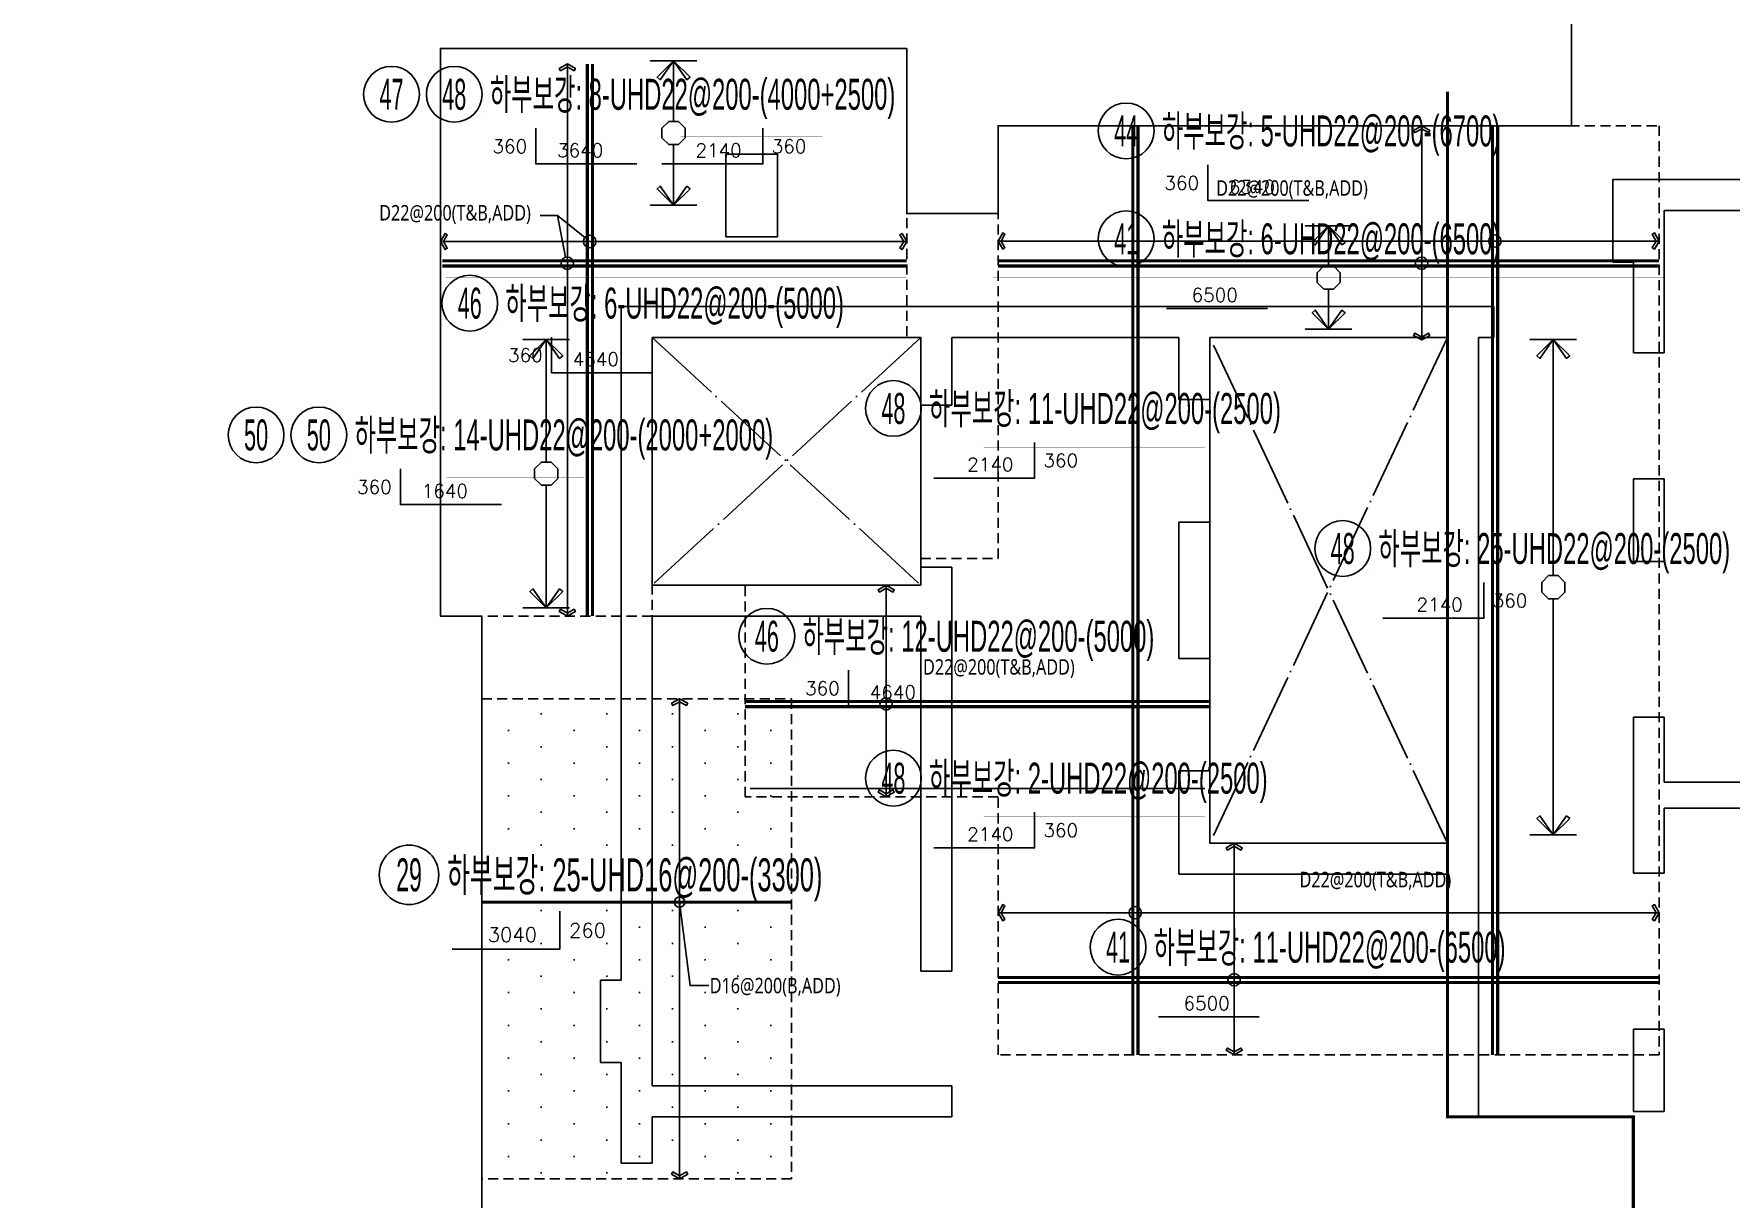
# Model space of a CAD drawing. Header units: millimetres. Extents: x 262481 to 2519995, y -394348 to 364571.
# Drawn here: x 532028 to 548451, y -125194 to -113917 of the extents above; entities that cross this region are included whole.
import ezdxf
from ezdxf.enums import TextEntityAlignment as Align
from ezdxf.xclip import XClip

# ---------------------------------------------------------------- set-up
doc = ezdxf.new("R2010")
doc.units = ezdxf.units.MM
doc.header["$LTSCALE"] = 65
doc.header["$XCLIPFRAME"] = 0
for name, pattern in [('HID', [2.5, 2, -0.5]), ('HID2', [7.5, 6, -1.5]), ('XS-기초$0$DDOT', [14, 12, -1, 0, -1]), ('XS-기초$0$HID', [2.3, 1.5, -0.8])]:
    doc.linetypes.add(name, pattern=pattern)
for name, color, linetype in [('BAR-B', 2, 'HID2'), ('DIM', 7, 'Continuous'), ('DOT', 3, 'Continuous'), ('LEADER', 7, 'Continuous'), ('RP_TAG', 7, 'Continuous'), ('T', 1, 'Continuous'), ('XDIM', 7, 'Continuous'), ('XREBAR', 1, 'Continuous'), ('XS-기초$0$252', 252, 'Continuous'), ('XS-기초$0$OPEN', 9, 'XS-기초$0$DDOT'), ('XS-기초$0$보강구간', 6, 'XS-기초$0$HID'), ('버림', 8, 'Continuous'), ('철근변경선', 1, 'HID')]:
    doc.layers.add(name, color=color, linetype=linetype)
doc.layers.add('XS-기초$0$0106', color=30, linetype='XS-기초$0$HID', plot=False)
doc.styles.add('RPWK1', font='arial.ttf', dxfattribs={"bigfont": 'whgtxt.shx'})
doc.styles.add('RPWK2', font='romans.shx', dxfattribs={"bigfont": 'whgtxt.shx'})
doc.styles.add('맑은고딕', font='malgun.ttf')

# ---------------------------------------------------------------- blocks, each defined once
blk = doc.blocks.new('xdfndgns')
at = {"color": 3, "linetype": 'ByBlock'}
blk.add_lwpolyline([(27385, 26780), (27385, 21075), (21835, 21075), (21835, 20225), (20950, 20225), (20950, 21825), (16435, 21825), (16435, 16325), (16835, 16325), (16835, 10500), (9200, 10500)], dxfattribs=at)
at = {"layer": 'DIM', "color": 5}
for p, q in [((19700, 20800), (19200, 20800)), ((19200, 20800), (19200, 20000)), ((19700, 20000), (19700, 20800)), ((27985, 20555), (27785, 20555)), ((27785, 20555), (27785, 19755)), ((27985, 20555), (29145, 20555)), ((28285, 18875), (28285, 20255)), ((28285, 20255), (29445, 20255)), ((19200, 20000), (19700, 20000)), ((27785, 19755), (27985, 19755)), ((27985, 18875), (27985, 19755)), ((18185, 19325), (26635, 19325)), ((18185, 12800), (18185, 19325)), ((26635, 19025), (26635, 19325)), ((18485, 16625), (18485, 19025)), ((18485, 19025), (21085, 19025)), ((21085, 18370), (21085, 19025)), ((21385, 19025), (23585, 19025)), ((21385, 18370), (21385, 19025)), ((23585, 18425), (23585, 19025)), ((23885, 19025), (26185, 19025)), ((23885, 18425), (23885, 19025)), ((26185, 14125), (26185, 19025)), ((26485, 11475), (26485, 19025)), ((26485, 19025), (26635, 19025)), ((27985, 18875), (28285, 18875)), ((23585, 18425), (23885, 18425)), ((21085, 18370), (21385, 18370)), ((27985, 17655), (28285, 17655)), ((27985, 16855), (27985, 17655)), ((28285, 16855), (28285, 17655)), ((23585, 15915), (23585, 17235)), ((23585, 17235), (23885, 17235)), ((23885, 15915), (23885, 17235)), ((21085, 16625), (21085, 16800)), ((21385, 16800), (21085, 16800)), ((21385, 16800), (21385, 12885)), ((21385, 16325), (21385, 16800)), ((28285, 16855), (27985, 16855)), ((18485, 16625), (21085, 16625)), ((18485, 11775), (18485, 16325)), ((18485, 16325), (21085, 16325)), ((21085, 12885), (21085, 16325)), ((23585, 15915), (23885, 15915)), ((28285, 15345), (27985, 15345)), ((27985, 14590), (27985, 15345)), ((28285, 14715), (28285, 15345)), ((23585, 13825), (23585, 14825)), ((23585, 14825), (23885, 14825)), ((23885, 14125), (23885, 14825)), ((32480, 14715), (28285, 14715)), ((27985, 14590), (27985, 13835)), ((32480, 14465), (28285, 14465)), ((28285, 14465), (28285, 13835)), ((23885, 14125), (26185, 14125)), ((23585, 13825), (26185, 13825)), ((26185, 11475), (26185, 13825)), ((28285, 13835), (27985, 13835)), ((21085, 12885), (21385, 12885)), ((18185, 12800), (17985, 12800)), ((17985, 12800), (17985, 12000)), ((28285, 12325), (27985, 12325)), ((27985, 12325), (27985, 11525)), ((28285, 12325), (28285, 11525)), ((17985, 12000), (18185, 12000)), ((18185, 11025), (18185, 12000)), ((18485, 11775), (21385, 11775)), ((21385, 11775), (21385, 11475)), ((27985, 11525), (28285, 11525)), ((18485, 11025), (18485, 11475)), ((18485, 11475), (21385, 11475)), ((26185, 11475), (26485, 11475)), ((18185, 11025), (18485, 11025))]:
    blk.add_line(p, q, dxfattribs=at)
at = {"layer": 'XS-기초$0$OPEN', "color": 1}
for p, q in [((21085, 19025), (18485, 16625)), ((18485, 19025), (21085, 16625)), ((26185, 19025), (23885, 14125)), ((26185, 14125), (23885, 19025))]:
    blk.add_line(p, q, dxfattribs=at)
at = {"layer": 'XS-기초$0$OPEN', "color": 1, "linetype": 'ByBlock'}
for points in [[(18485, 19025), (21085, 19025), (21085, 16625), (18485, 16625)], [(23885, 19025), (26185, 19025), (26185, 14125), (23885, 14125)]]:
    blk.add_lwpolyline(points, close=True, dxfattribs=at)
at = {"layer": '철근변경선', "linetype": 'ByBlock', "ltscale": 2, "const_width": 30}
blk.add_lwpolyline([(27985, -1437), (27985, 11475), (26185, 11475), (26185, 21404)], dxfattribs=at)
blk = doc.blocks.new('XS-기초$0$A$C762E058C')
at = {"layer": 'XS-기초$0$252'}
h = blk.add_hatch(color=256, dxfattribs=at)
h.dxf.hatch_style = 1
h.paths.add_polyline_path([(93400, -71500), (92600, -71500), (92600, -72000), (93400, -72000)])
h.paths.add_polyline_path([(85300, -71500), (84500, -71500), (84500, -72000), (85300, -72000)])
h.paths.add_polyline_path([(93400, -63400), (92600, -63400), (92600, -63900), (93400, -63900)])
h.paths.add_polyline_path([(85300, -63400), (84500, -63400), (84500, -63900), (85300, -63900)])
h.paths.add_polyline_path([(93400, -55300), (92600, -55300), (92600, -55800), (93400, -55800)])
h.paths.add_polyline_path([(85300, -55300), (84500, -55300), (84500, -55800), (85300, -55800)])
h.paths.add_polyline_path([(93400, -47200), (92600, -47200), (92600, -47700), (93400, -47700)])
h.paths.add_polyline_path([(85300, -47200), (84500, -47200), (84500, -47700), (85300, -47700)])
h.paths.add_polyline_path([(93400, -39100), (92600, -39100), (92600, -39600), (93400, -39600)])
h.paths.add_polyline_path([(85300, -39100), (84500, -39100), (84500, -39600), (85300, -39600)])
h.paths.add_polyline_path([(73650, -71500), (72850, -71500), (72850, -72000), (73650, -72000)])
h.paths.add_polyline_path([(77850, -71500), (77050, -71500), (77050, -72000), (77850, -72000)])
h.paths.add_polyline_path([(68450, -71500), (67650, -71500), (67650, -72000), (68450, -72000)])
h.paths.add_polyline_path([(73650, -63400), (72850, -63400), (72850, -63900), (73650, -63900)])
h.paths.add_polyline_path([(77850, -63400), (77050, -63400), (77050, -63900), (77850, -63900)])
h.paths.add_polyline_path([(68450, -63400), (67650, -63400), (67650, -63900), (68450, -63900)])
h.paths.add_polyline_path([(73650, -55300), (72850, -55300), (72850, -55800), (73650, -55800)])
h.paths.add_polyline_path([(77850, -55300), (77050, -55300), (77050, -55800), (77850, -55800)])
h.paths.add_polyline_path([(68450, -55300), (67650, -55300), (67650, -55800), (68450, -55800)])
h.paths.add_polyline_path([(73650, -47200), (72850, -47200), (72850, -47700), (73650, -47700)])
h.paths.add_polyline_path([(77850, -47200), (77050, -47200), (77050, -47700), (77850, -47700)])
h.paths.add_polyline_path([(68450, -47200), (67650, -47200), (67650, -47700), (68450, -47700)])
h.paths.add_polyline_path([(73650, -39100), (72850, -39100), (72850, -39600), (73650, -39600)])
h.paths.add_polyline_path([(77850, -39100), (77050, -39100), (77050, -39600), (77850, -39600)])
h.paths.add_polyline_path([(68450, -39100), (67650, -39100), (67650, -39600), (68450, -39600)])
h.paths.add_polyline_path([(73650, -22900), (72850, -22900), (72850, -23400), (73650, -23400)])
h.paths.add_polyline_path([(73650, -31000), (72850, -31000), (72850, -31500), (73650, -31500)])
h.paths.add_polyline_path([(101500, -63400), (100700, -63400), (100700, -63900), (101500, -63900)])
h.paths.add_polyline_path([(101500, -41540), (100700, -41540), (100700, -42040), (101500, -42040)])
h.paths.add_polyline_path([(101500, -35500), (100700, -35500), (100700, -36000), (101500, -36000)])
h.paths.add_polyline_path([(101500, -29350), (100700, -29350), (100700, -29850), (101500, -29850)])
h.paths.add_polyline_path([(101500, -22900), (100700, -22900), (100700, -23400), (101500, -23400)])
h.paths.add_polyline_path([(68450, -22900), (67650, -22900), (67650, -23400), (68450, -23400)])
h.paths.add_polyline_path([(77850, -22900), (77050, -22900), (77050, -23400), (77850, -23400)])
h.paths.add_polyline_path([(85300, -22900), (84500, -22900), (84500, -23400), (85300, -23400)])
h.paths.add_polyline_path([(93400, -31000), (92600, -31000), (92600, -31500), (93400, -31500)])
h.paths.add_polyline_path([(77850, -31000), (77050, -31000), (77050, -31500), (77850, -31500)])
h.paths.add_polyline_path([(85300, -31000), (84500, -31000), (84500, -31500), (85300, -31500)])
h.paths.add_polyline_path([(93400, -22900), (92600, -22900), (92600, -23400), (93400, -23400)])
h.paths.add_polyline_path([(68450, -31000), (67650, -31000), (67650, -31500), (68450, -31500)])
h.paths.add_polyline_path([(101500, -47580), (100700, -47580), (100700, -48080), (101500, -48080)])
h.paths.add_polyline_path([(101500, -55300), (100700, -55300), (100700, -55800), (101500, -55800)])
h.paths.add_polyline_path([(101700, -72000), (101700, -71200), (101200, -71200), (101200, -72000)])
h.paths.add_polyline_path([(125700, -72000), (125700, -71200), (125200, -71200), (125200, -72000)])
h.paths.add_polyline_path([(117700, -72000), (117700, -71200), (117200, -71200), (117200, -72000)])
h.paths.add_polyline_path([(109700, -72000), (109700, -71200), (109200, -71200), (109200, -72000)])
h.paths.add_polyline_path([(136755, -71500), (135955, -71500), (135955, -72000), (136755, -72000)])
h.paths.add_polyline_path([(144555, -71500), (143755, -71500), (143755, -72000), (144555, -72000)])
h.paths.add_polyline_path([(133700, -72000), (133700, -71200), (133200, -71200), (133200, -72000)])
blk = doc.blocks.new('XS-기초')
at = {"layer": 'XS-기초$0$0106'}
blk.add_line((131850, 105954), (463099, 280125), dxfattribs=at)
at = {"layer": 'XS-기초$0$252'}
blk.add_blockref('XS-기초$0$A$C762E058C', (118310, 198300), dxfattribs=at)
blk = doc.blocks.new('*U2591', base_point=(535948.3548, -122063.0943))
at = {"layer": 'RP_TAG', "color": 0, "linetype": 'Continuous', "ltscale": 100}
blk.add_circle((535660.3548, -122063.0943), 288, dxfattribs=at)
at = {"layer": 'RP_TAG', "color": 0, "linetype": 'Continuous', "ltscale": 100, "style": 'RPWK1', "width": 0.5}
blk.add_text('29', height=320, dxfattribs=at).set_placement((535660.3548, -122063.0943), align=Align.MIDDLE_CENTER)
at = {"layer": 'RP_TAG', "color": 0, "linetype": 'Continuous', "ltscale": 100, "style": 'RPWK1', "width": 0.55}
blk.add_text('하부보강: 25-UHD16@200-(3300)', height=320, dxfattribs=at).set_placement((536028.3548, -122063.0943), align=Align.MIDDLE_LEFT)
blk = doc.blocks.new('*U2634', base_point=(536518.0036, -116524.8766))
at = {"layer": 'RP_TAG', "color": 0, "linetype": 'Continuous', "ltscale": 100}
blk.add_circle((536248.0036, -116524.8766), 270, dxfattribs=at)
at = {"layer": 'RP_TAG', "color": 0, "linetype": 'Continuous', "ltscale": 100, "style": 'RPWK1', "width": 0.5}
blk.add_text('46', height=300, dxfattribs=at).set_placement((536248.0036, -116524.8766), align=Align.MIDDLE_CENTER)
at = {"layer": 'RP_TAG', "color": 0, "linetype": 'Continuous', "ltscale": 100, "style": 'RPWK1', "width": 0.55}
blk.add_text('하부보강: 6-UHD22@200-(5000)', height=300, dxfattribs=at).set_placement((536593.0036, -116524.8766), align=Align.MIDDLE_LEFT)
blk = doc.blocks.new('*U2635', base_point=(539394.8235, -119751.8327))
at = {"layer": 'RP_TAG', "color": 0, "linetype": 'Continuous', "ltscale": 100}
blk.add_circle((539124.8235, -119751.8327), 270, dxfattribs=at)
at = {"layer": 'RP_TAG', "color": 0, "linetype": 'Continuous', "ltscale": 100, "style": 'RPWK1', "width": 0.5}
blk.add_text('46', height=300, dxfattribs=at).set_placement((539124.8235, -119751.8327), align=Align.MIDDLE_CENTER)
at = {"layer": 'RP_TAG', "color": 0, "linetype": 'Continuous', "ltscale": 100, "style": 'RPWK1', "width": 0.55}
blk.add_text('하부보강: 12-UHD22@200-(5000)', height=300, dxfattribs=at).set_placement((539469.8235, -119751.8327), align=Align.MIDDLE_LEFT)
blk = doc.blocks.new('*U2637', base_point=(536367.8218, -114501.8327))
at = {"layer": 'RP_TAG', "color": 0, "linetype": 'Continuous', "ltscale": 100}
for centre in [(535490.3218, -114501.8327), (536097.8218, -114501.8327)]:
    blk.add_circle(centre, 270, dxfattribs=at)
at = {"layer": 'RP_TAG', "color": 0, "linetype": 'Continuous', "ltscale": 100, "style": 'RPWK1', "width": 0.5}
for s, p in [('47', (535490.3218, -114501.8327)), ('48', (536097.8218, -114501.8327))]:
    blk.add_text(s, height=300, dxfattribs=at).set_placement(p, align=Align.MIDDLE_CENTER)
at = {"layer": 'RP_TAG', "color": 0, "linetype": 'Continuous', "ltscale": 100, "style": 'RPWK1', "width": 0.55}
blk.add_text('하부보강: 8-UHD22@200-(4000+2500)', height=300, dxfattribs=at).set_placement((536442.8218, -114501.8327), align=Align.MIDDLE_LEFT)
blk = doc.blocks.new('*U2638', base_point=(540620.0539, -121126.5042))
at = {"layer": 'RP_TAG', "color": 0, "linetype": 'Continuous', "ltscale": 100}
blk.add_circle((540350.0539, -121126.5042), 270, dxfattribs=at)
at = {"layer": 'RP_TAG', "color": 0, "linetype": 'Continuous', "ltscale": 100, "style": 'RPWK1', "width": 0.5}
blk.add_text('48', height=300, dxfattribs=at).set_placement((540350.0539, -121126.5042), align=Align.MIDDLE_CENTER)
at = {"layer": 'RP_TAG', "color": 0, "linetype": 'Continuous', "ltscale": 100, "style": 'RPWK1', "width": 0.55}
blk.add_text('하부보강: 2-UHD22@200-(2500)', height=300, dxfattribs=at).set_placement((540695.0539, -121126.5042), align=Align.MIDDLE_LEFT)
blk = doc.blocks.new('*U2639', base_point=(540620.0539, -117544.8677))
at = {"layer": 'RP_TAG', "color": 0, "linetype": 'Continuous', "ltscale": 100}
blk.add_circle((540350.0539, -117544.8677), 270, dxfattribs=at)
at = {"layer": 'RP_TAG', "color": 0, "linetype": 'Continuous', "ltscale": 100, "style": 'RPWK1', "width": 0.5}
blk.add_text('48', height=300, dxfattribs=at).set_placement((540350.0539, -117544.8677), align=Align.MIDDLE_CENTER)
at = {"layer": 'RP_TAG', "color": 0, "linetype": 'Continuous', "ltscale": 100, "style": 'RPWK1', "width": 0.55}
blk.add_text('하부보강: 11-UHD22@200-(2500)', height=300, dxfattribs=at).set_placement((540695.0539, -117544.8677), align=Align.MIDDLE_LEFT)
blk = doc.blocks.new('*U2640', base_point=(544970.0539, -118901.8327))
at = {"layer": 'RP_TAG', "color": 0, "linetype": 'Continuous', "ltscale": 100}
blk.add_circle((544700.0539, -118901.8327), 270, dxfattribs=at)
at = {"layer": 'RP_TAG', "color": 0, "linetype": 'Continuous', "ltscale": 100, "style": 'RPWK1', "width": 0.55}
blk.add_text('하부보강: 25-UHD22@200-(2500)', height=300, dxfattribs=at).set_placement((545045.0539, -118901.8327), align=Align.MIDDLE_LEFT)
at = {"layer": 'RP_TAG', "color": 0, "linetype": 'Continuous', "ltscale": 100, "style": 'RPWK1', "width": 0.5}
blk.add_text('48', height=300, dxfattribs=at).set_placement((544700.0539, -118901.8327), align=Align.MIDDLE_CENTER)
blk = doc.blocks.new('*U2644', base_point=(535056.7503, -117801.8327))
at = {"layer": 'RP_TAG', "color": 0, "linetype": 'Continuous', "ltscale": 100}
for centre in [(534179.2503, -117801.8327), (534786.7503, -117801.8327)]:
    blk.add_circle(centre, 270, dxfattribs=at)
at = {"layer": 'RP_TAG', "color": 0, "linetype": 'Continuous', "ltscale": 100, "style": 'RPWK1', "width": 0.5}
for p in [(534179.2503, -117801.8327), (534786.7503, -117801.8327)]:
    blk.add_text('50', height=300, dxfattribs=at).set_placement(p, align=Align.MIDDLE_CENTER)
at = {"layer": 'RP_TAG', "color": 0, "linetype": 'Continuous', "ltscale": 100, "style": 'RPWK1', "width": 0.55}
blk.add_text('하부보강: 14-UHD22@200-(2000+2000)', height=300, dxfattribs=at).set_placement((535131.7503, -117801.8327), align=Align.MIDDLE_LEFT)
blk = doc.blocks.new('*U2646', base_point=(542795.0539, -122763.6321))
at = {"layer": 'RP_TAG', "color": 0, "linetype": 'Continuous', "ltscale": 100}
blk.add_circle((542525.0539, -122763.6321), 270, dxfattribs=at)
at = {"layer": 'RP_TAG', "color": 0, "linetype": 'Continuous', "ltscale": 100, "style": 'RPWK1', "width": 0.5}
blk.add_text('41', height=300, dxfattribs=at).set_placement((542525.0539, -122763.6321), align=Align.MIDDLE_CENTER)
at = {"layer": 'RP_TAG', "color": 0, "linetype": 'Continuous', "ltscale": 100, "style": 'RPWK1', "width": 0.55}
blk.add_text('하부보강: 11-UHD22@200-(6500)', height=300, dxfattribs=at).set_placement((542870.0539, -122763.6321), align=Align.MIDDLE_LEFT)
blk = doc.blocks.new('*U2647', base_point=(542873.6253, -115901.8327))
at = {"layer": 'RP_TAG', "color": 0, "linetype": 'Continuous', "ltscale": 100}
blk.add_circle((542603.6253, -115901.8327), 270, dxfattribs=at)
at = {"layer": 'RP_TAG', "color": 0, "linetype": 'Continuous', "ltscale": 100, "style": 'RPWK1', "width": 0.5}
blk.add_text('41', height=300, dxfattribs=at).set_placement((542603.6253, -115901.8327), align=Align.MIDDLE_CENTER)
at = {"layer": 'RP_TAG', "color": 0, "linetype": 'Continuous', "ltscale": 100, "style": 'RPWK1', "width": 0.55}
blk.add_text('하부보강: 6-UHD22@200-(6500)', height=300, dxfattribs=at).set_placement((542948.6253, -115901.8327), align=Align.MIDDLE_LEFT)
blk = doc.blocks.new('*U2648', base_point=(542873.6253, -114856.8327))
at = {"layer": 'RP_TAG', "color": 0, "linetype": 'Continuous', "ltscale": 100}
blk.add_circle((542603.6253, -114856.8327), 270, dxfattribs=at)
at = {"layer": 'RP_TAG', "color": 0, "linetype": 'Continuous', "ltscale": 100, "style": 'RPWK1', "width": 0.5}
blk.add_text('44', height=300, dxfattribs=at).set_placement((542603.6253, -114856.8327), align=Align.MIDDLE_CENTER)
at = {"layer": 'RP_TAG', "color": 0, "linetype": 'Continuous', "ltscale": 100, "style": 'RPWK1', "width": 0.55}
blk.add_text('하부보강: 5-UHD22@200-(6700)', height=300, dxfattribs=at).set_placement((542948.6253, -114856.8327), align=Align.MIDDLE_LEFT)

msp = doc.modelspace()

# ---------------------------------------------------------------- hatches: boundary and pattern name
at = {"layer": 'DOT'}
h = msp.add_hatch(dxfattribs=at)
h.set_pattern_fill('DOTS', color=8, scale=200, angle=-90, style=0)
h.set_pattern_definition([(270, (174990, 375112.5), (317.5, -158.75), [0, -317.5])])
h.paths.add_polyline_path([(539364.1, -125006.8), (536364.1, -125006.8), (536364.1, -120356.8), (539364.1, -120356.8)])

# ---------------------------------------------------------------- linework, layer by layer
for points in [[(537096.6, -115677.1), (536928.5, -115677.1)], [(537362.1, -115890.4), (537096.6, -115677.1), (537176.3, -116080.8)]]:
    msp.add_lwpolyline(points)
at = {"color": 9}
msp.add_lwpolyline([(543414.1, -116856.8), (545714.1, -116856.8), (545714.1, -121756.8), (543414.1, -121756.8)], close=True, dxfattribs=at)
at = {"layer": 'BAR-B', "linetype": 'ByBlock', "const_width": 30}
for points in [[(537386.2, -114206.8), (537386.2, -119556.8)], [(542669.1, -114806.8), (542669.1, -123806.8)], [(546151.1, -114806.8), (546151.1, -123806.8)], [(540479.1, -116165.3), (535981.1, -116165.3)], [(547764.1, -116165.3), (541364.1, -116165.3)], [(543414.1, -120434.2), (538913.6, -120434.2)], [(547764.1, -123105.9), (541364.1, -123105.9)]]:
    msp.add_lwpolyline(points, dxfattribs=at)
at = {"layer": 'BAR-B', "const_width": 30}
for points in [[(537435.6, -114206.8), (537435.6, -119556.8)], [(542718.4, -114806.8), (542718.4, -123806.8)], [(546200.5, -114806.8), (546200.5, -123806.8)], [(540479.1, -116115.9), (535981.1, -116115.9)], [(547764.1, -116115.9), (541364.1, -116115.9)], [(543414.1, -120384.8), (538913.6, -120384.8)], [(539364.1, -122327.2), (536364.1, -122327.2)], [(547764.1, -123056.6), (541364.1, -123056.6)]]:
    msp.add_lwpolyline(points, dxfattribs=at)
at = {"layer": 'LEADER'}
for points in [[(537193, -114206.8), (537270.9, -114251.4), (537258.5, -114273.1), (537193, -114235.6), (537127.4, -114273.1), (537114.8, -114251.5), (537193, -114206.8), (537193, -119556.8), (537114.8, -119512.2), (537127.4, -119490.6), (537193, -119528), (537258.5, -119490.6), (537270.9, -119512.3), (537193, -119556.8)], [(545464.7, -114806.8), (545542.7, -114851.4), (545530.3, -114873.1), (545464.7, -114835.6), (545399.2, -114873.1), (545386.6, -114851.5), (545464.7, -114806.8), (545464.7, -116881.8), (545386.6, -116837.2), (545399.2, -116815.6), (545464.7, -116853), (545530.3, -116815.6), (545542.7, -116837.3), (545464.7, -116881.8)], [(535964.1, -115927.3), (536008.7, -115849.4), (536030.4, -115861.8), (535992.9, -115927.3), (536030.4, -115992.9), (536008.7, -116005.5), (535964.1, -115927.3), (540479.1, -115927.3), (540434.4, -116005.5), (540412.8, -115992.9), (540450.3, -115927.3), (540412.8, -115861.8), (540434.5, -115849.4), (540479.1, -115927.3)], [(541364.1, -115923.1), (541408.7, -115845.1), (541430.4, -115857.5), (541392.9, -115923.1), (541430.4, -115988.6), (541408.7, -116001.2), (541364.1, -115923.1), (547764.1, -115923.1), (547719.4, -116001.2), (547697.8, -115988.6), (547735.3, -115923.1), (547697.8, -115857.5), (547719.5, -115845.1), (547764.1, -115923.1)], [(540279.9, -119256.8), (540357.9, -119301.4), (540345.5, -119323.1), (540279.9, -119285.6), (540214.4, -119323.1), (540201.8, -119301.5), (540279.9, -119256.8), (540279.9, -121306.8), (540201.8, -121262.2), (540214.4, -121240.6), (540279.9, -121278), (540345.5, -121240.6), (540357.9, -121262.3), (540279.9, -121306.8)], [(538280.3, -120356.8), (538358.2, -120401.4), (538345.8, -120423.1), (538280.3, -120385.6), (538214.7, -120423.1), (538202.1, -120401.5), (538280.3, -120356.8), (538280.3, -125006.8), (538202.1, -124962.2), (538214.7, -124940.6), (538280.3, -124978), (538345.8, -124940.6), (538358.2, -124962.3), (538280.3, -125006.8)], [(543649.5, -121756.8), (543727.5, -121801.4), (543715.1, -121823.1), (543649.5, -121785.6), (543583.9, -121823.1), (543571.4, -121801.5), (543649.5, -121756.8), (543649.5, -123806.8), (543571.4, -123762.2), (543583.9, -123740.6), (543649.5, -123778), (543715.1, -123740.6), (543727.5, -123762.3), (543649.5, -123806.8)], [(538279.7, -122327.2), (538381.6, -123135.7), (538561.7, -123135.7)], [(541364.1, -122429.5), (541408.7, -122351.5), (541430.4, -122363.9), (541392.9, -122429.5), (541430.4, -122495), (541408.7, -122507.6), (541364.1, -122429.5), (547764.1, -122429.5), (547719.4, -122507.6), (547697.8, -122495), (547735.3, -122429.5), (547697.8, -122363.9), (547719.5, -122351.5), (547764.1, -122429.5)]]:
    msp.add_lwpolyline(points, dxfattribs=at)
for centre, radius in [((537408.9, -115928), 60), ((546173.8, -115923.7), 60), ((537192.3, -116138.6), 60), ((545464.1, -116138.6), 60), ((540279.3, -120407.5), 60), ((538279.7, -122327.2), 50), ((542691.8, -122430.1), 60), ((543648.9, -123079.3), 60)]:
    msp.add_circle(centre, radius, dxfattribs=at)
at = {"layer": 'RP_TAG', "color": 250, "linetype": 'Continuous', "ltscale": 100}
for p, q in [((536367.8, -114726.8), (536367.8, -114726.8)), ((537989, -114726.8), (537989, -114726.8)), ((542873.6, -115081.8), (542873.6, -115081.8)), ((542873.6, -116126.8), (542873.6, -116126.8)), ((536518, -116749.9), (536518, -116749.9)), ((540620.1, -117769.9), (540620.1, -117769.9)), ((535056.8, -118026.8), (535056.8, -118026.8)), ((544970.1, -119126.8), (544970.1, -119126.8)), ((539394.8, -119976.8), (539394.8, -119976.8)), ((540620.1, -121351.5), (540620.1, -121351.5)), ((535948.4, -122303.1), (535948.4, -122303.1)), ((542795.1, -122988.6), (542795.1, -122988.6))]:
    msp.add_line(p, q, dxfattribs=at)
at = {"layer": 'RP_TAG', "color": 1, "linetype": 'Continuous', "ltscale": 100}
for points in [[(536888.5, -114830.6), (536888.5, -115176.8), (537866, -115176.8)], [(539086.5, -114830.6), (539086.5, -115176.8), (538109, -115176.8)], [(543394.3, -115185.6), (543394.3, -115531.8), (544371.8, -115531.8)], [(542993.6, -116576.8), (543971.3, -116576.8)], [(537038.7, -116853.6), (537038.7, -117199.9), (538016.2, -117199.9)], [(541717.6, -117873.6), (541717.6, -118219.9), (540740.1, -118219.9)], [(535577.4, -118130.6), (535577.4, -118476.8), (536554.9, -118476.8)], [(546067.6, -119230.6), (546067.6, -119576.8), (545090.1, -119576.8)], [(539915.5, -120080.6), (539915.5, -120426.8), (540893, -120426.8)], [(541717.6, -121455.3), (541717.6, -121801.5), (540740.1, -121801.5)], [(537119, -122413.8), (537119, -122783.1), (536076.4, -122783.1)], [(542915.1, -123438.6), (543892.8, -123438.6)]]:
    msp.add_lwpolyline(points, dxfattribs=at)
at = {"layer": 'XDIM', "color": 251, "linetype": 'Continuous'}
msp.add_line((538963.6, -121226.8, -3), (543364.1, -121226.8, -3), dxfattribs=at).dxf.unprotected_set("ltscale", 0)
at = {"layer": 'XDIM', "color": 4, "linetype": 'Continuous', "elevation": -1.5}
for points in [[(538221.6, -114526.8), (538221.6, -114764.3), (538175, -114764.3), (538268.2, -114764.3), (538334.1, -114830.2), (538334.1, -114923.4), (538268.2, -114989.3), (538175, -114989.3), (538109.1, -114923.4), (538109.1, -114830.2), (538175, -114764.3), (538221.6, -114764.3), (538221.6, -114526.8), (538221.6, -114526.8), (538221.6, -114176.8), (538380.7, -114335.9), (538350.6, -114361.1), (538221.6, -114176.8), (538062.5, -114335.9), (538092.5, -114361.1), (538221.6, -114176.8), (537996.6, -114176.8), (538446.6, -114176.8)], [(538221.6, -115226.8), (538221.6, -114989.3), (538268.2, -114989.3), (538175, -114989.3), (538109.1, -114923.4), (538109.1, -114830.2), (538175, -114764.3), (538268.2, -114764.3), (538334.1, -114830.2), (538334.1, -114923.4), (538268.2, -114989.3), (538221.6, -114989.3), (538221.6, -115226.8), (538221.6, -115226.8), (538221.6, -115576.8), (538062.5, -115417.7), (538092.5, -115392.5), (538221.6, -115576.8), (538380.7, -115417.7), (538350.6, -115392.5), (538221.6, -115576.8), (537996.6, -115576.8), (538446.6, -115576.8)], [(544564.1, -116026.8), (544564.1, -116164.3), (544517.5, -116164.3), (544610.7, -116164.3), (544676.6, -116230.2), (544676.6, -116323.4), (544610.7, -116389.3), (544517.5, -116389.3), (544451.6, -116323.4), (544451.6, -116230.2), (544517.5, -116164.3), (544564.1, -116164.3), (544564.1, -116026.8), (544564.1, -116026.8), (544564.1, -115776.8), (544723.2, -115935.9), (544693.1, -115961.1), (544564.1, -115776.8), (544405, -115935.9), (544435, -115961.1), (544564.1, -115776.8), (544339.1, -115776.8), (544789.1, -115776.8)], [(544564.1, -116526.8), (544564.1, -116389.3), (544610.7, -116389.3), (544517.5, -116389.3), (544451.6, -116323.4), (544451.6, -116230.2), (544517.5, -116164.3), (544610.7, -116164.3), (544676.6, -116230.2), (544676.6, -116323.4), (544610.7, -116389.3), (544564.1, -116389.3), (544564.1, -116526.8), (544564.1, -116526.8), (544564.1, -116776.8), (544405, -116617.7), (544435, -116592.5), (544564.1, -116776.8), (544723.2, -116617.7), (544693.1, -116592.5), (544564.1, -116776.8), (544339.1, -116776.8), (544789.1, -116776.8)], [(546739.1, -118076.8), (546739.1, -119164.3), (546692.5, -119164.3), (546785.7, -119164.3), (546851.6, -119230.2), (546851.6, -119323.4), (546785.7, -119389.3), (546692.5, -119389.3), (546626.6, -119323.4), (546626.6, -119230.2), (546692.5, -119164.3), (546739.1, -119164.3), (546739.1, -118076.8), (546739.1, -118076.8), (546739.1, -116876.8), (546898.2, -117035.9), (546868.1, -117061.1), (546739.1, -116876.8), (546580, -117035.9), (546610, -117061.1), (546739.1, -116876.8), (546514.1, -116876.8), (546964.1, -116876.8)], [(546739.1, -120476.8), (546739.1, -119389.3), (546785.7, -119389.3), (546692.5, -119389.3), (546626.6, -119323.4), (546626.6, -119230.2), (546692.5, -119164.3), (546785.7, -119164.3), (546851.6, -119230.2), (546851.6, -119323.4), (546785.7, -119389.3), (546739.1, -119389.3), (546739.1, -120476.8), (546739.1, -120476.8), (546739.1, -121676.8), (546580, -121517.7), (546610, -121492.5), (546739.1, -121676.8), (546898.2, -121517.7), (546868.1, -121492.5), (546739.1, -121676.8), (546514.1, -121676.8), (546964.1, -121676.8)]]:
    msp.add_lwpolyline(points, dxfattribs=at).dxf.unprotected_set("ltscale", 0)
at = {"layer": 'XDIM', "color": 4, "linetype": 'Continuous', "ltscale": 5.93522e-311, "elevation": -1.5}
for points in [[(536989.1, -117526.8), (536989.1, -118064.3), (536942.5, -118064.3), (537035.7, -118064.3), (537101.6, -118130.2), (537101.6, -118223.4), (537035.7, -118289.3), (536942.5, -118289.3), (536876.6, -118223.4), (536876.6, -118130.2), (536942.5, -118064.3), (536989.1, -118064.3), (536989.1, -117526.8), (536989.1, -117526.8), (536989.1, -116876.8), (537148.2, -117035.9), (537118.1, -117061.1), (536989.1, -116876.8), (536830, -117035.9), (536860, -117061.1), (536989.1, -116876.8), (536764.1, -116876.8), (537214.1, -116876.8)], [(536989.1, -118826.8), (536989.1, -118289.3), (537035.7, -118289.3), (536942.5, -118289.3), (536876.6, -118223.4), (536876.6, -118130.2), (536942.5, -118064.3), (537035.7, -118064.3), (537101.6, -118130.2), (537101.6, -118223.4), (537035.7, -118289.3), (536989.1, -118289.3), (536989.1, -118826.8), (536989.1, -118826.8), (536989.1, -119476.8), (536830, -119317.7), (536860, -119292.5), (536989.1, -119476.8), (537148.2, -119317.7), (537118.1, -119292.5), (536989.1, -119476.8), (536764.1, -119476.8), (537214.1, -119476.8)]]:
    msp.add_lwpolyline(points, dxfattribs=at)
at = {"layer": 'XREBAR', "color": 210, "linetype": 'Continuous', "const_width": 1}
for points in [[(536014.1, -115236.8), (536014.1, -114876.8), (539654.1, -114876.8), (539654.1, -114876.8)], [(538289.1, -114914.3), (538289.1, -114914.3), (539654.1, -114914.3), (539672.8, -114909.3), (539686.6, -114895.6), (539691.6, -114876.8), (540429.1, -114876.8), (540429.1, -115236.8)], [(541414.1, -115591.8), (541414.1, -115231.8), (547764.1, -115231.8)], [(536014.1, -116636.8), (536014.1, -116276.8), (540479.1, -116276.8)], [(541314.1, -116276.8), (541314.1, -116276.8), (547814.1, -116276.8), (547814.1, -116276.8)], [(541224.1, -117919.9), (541224.1, -117919.9), (543364.1, -117919.9), (543364.1, -118279.9)], [(545764.1, -119636.8), (545764.1, -119276.8), (547904.1, -119276.8), (547904.1, -119276.8)], [(538723.6, -120126.8), (538723.6, -120126.8), (543363.6, -120126.8), (543363.6, -120486.8)], [(541224.1, -121501.5), (541224.1, -121501.5), (543364.1, -121501.5), (543364.1, -121861.5)]]:
    msp.add_lwpolyline(points, dxfattribs=at).dxf.unprotected_set("ltscale", 0)
at = {"layer": 'XREBAR', "color": 210, "linetype": 'Continuous', "ltscale": 5.93522e-311, "const_width": 1}
for points in [[(536014.1, -118536.8), (536014.1, -118176.8), (537354.1, -118176.8), (537354.1, -118176.8)], [(536024.1, -118214.3), (536024.1, -118214.3), (537354.1, -118214.3), (537372.8, -118209.3), (537386.6, -118195.6), (537391.6, -118176.8), (537964.1, -118176.8), (537964.1, -118536.8)]]:
    msp.add_lwpolyline(points, dxfattribs=at)
at = {"layer": 'XS-기초$0$보강구간'}
for points in [[(538014.1, -119556.8), (535964.1, -119556.8), (535964.1, -114056.8), (540479.1, -114056.8), (540479.1, -116856.8), (538014.1, -116856.8), (538014.1, -119556.8)], [(538913.6, -121306.8), (538913.6, -119256.8), (540614.1, -119256.8), (540614.1, -118999.9), (541364.1, -118999.9), (541364.1, -114806.8), (547764.1, -114806.8), (547764.1, -123806.8), (541364.1, -123806.8), (541364.1, -121306.8), (538913.6, -121306.8)]]:
    msp.add_lwpolyline(points, dxfattribs=at)
msp.add_lwpolyline([(539364.1, -120356.8), (539364.1, -125006.8), (536364.1, -125006.8), (536364.1, -120356.8)], close=True, dxfattribs=at)

# ---------------------------------------------------------------- block references
ref = msp.add_blockref('XS-기초', (664734.3, -301221.6), dxfattribs=dict(rotation=90))
XClip(ref).set_block_clipping_path([(221610.0000000002, 141650.0000000168), (245034.9999999982, 172590.0000000082)])
at = {"layer": 'RP_TAG', "color": 210, "linetype": 'Continuous', "ltscale": 1.446e-317}
for name, p in [('*U2637', (536367.8, -114501.8)), ('*U2648', (542873.6, -114856.8)), ('*U2647', (542873.6, -115901.8)), ('*U2634', (536518, -116524.9)), ('*U2639', (540620.1, -117544.9)), ('*U2644', (535056.8, -117801.8)), ('*U2640', (544970.1, -118901.8)), ('*U2635', (539394.8, -119751.8)), ('*U2638', (540620.1, -121126.5)), ('*U2646', (542795.1, -122763.6))]:
    msp.add_blockref(name, p, dxfattribs=at)
at = {"layer": 'RP_TAG', "color": 171, "linetype": 'Continuous', "ltscale": 1.446e-317}
msp.add_blockref('*U2591', (535948.4, -122063.1), dxfattribs=at)
at = {"layer": '버림'}
msp.add_blockref('xdfndgns', (519529.1, -135881.8), dxfattribs=at)

# ---------------------------------------------------------------- texts
at = {"layer": 'RP_TAG', "color": 2, "linetype": 'Continuous', "ltscale": 100, "style": 'RPWK2'}
for p in [(536803.8, -115110.7), (543309.6, -115465.7), (536954, -117133.7), (535492.8, -118410.7), (539830.8, -120360.7)]:
    msp.add_text('360', height=130.67, dxfattribs=at).set_placement(p, align=Align.BOTTOM_RIGHT)
for s, height, p in [('360', 130.67, (539171.2, -115110.7)), ('360', 130.67, (541802.2, -118153.7)), ('360', 130.67, (546152.2, -119510.7)), ('360', 130.67, (541802.2, -121735.4)), ('260', 139.38, (537209.3, -122712.5))]:
    msp.add_text(s, height=height, rotation=359.99998, dxfattribs=at).set_placement(p, align=Align.BOTTOM_LEFT)
for s, p in [('3640', (537317.7, -115149.4)), ('6340', (543823.5, -115504.4)), ('6500', (543461, -116550.6)), ('4640', (537467.9, -117172.5)), ('1640', (536006.7, -118449.4)), ('4640', (540344.7, -120399.4)), ('6500', (543382.5, -123412.4))]:
    msp.add_text(s, height=130.67, dxfattribs=at).set_placement(p, align=Align.BOTTOM_CENTER)
for s, height, p in [('2140', 130.67, (538657.3, -115149.4)), ('2140', 130.67, (541288.3, -118192.5)), ('2140', 130.67, (545638.3, -119549.4)), ('2140', 130.67, (541288.3, -121774.1)), ('3040', 139.38, (536661.2, -122753.9))]:
    msp.add_text(s, height=height, rotation=359.99998, dxfattribs=at).set_placement(p, align=Align.BOTTOM_CENTER)
at = {"layer": 'T', "style": '맑은고딕', "width": 0.8}
for s, p in [('D22@200(T&B,ADD)', (543475.4, -115410.1)), ('D22@200(T&B,ADD)', (535371.7, -115649.4)), ('D22@200(T&B,ADD)', (540637.4, -120048.9)), ('D22@200(T&B,ADD)', (544282.5, -122108.8)), ('D16@200(B,ADD)', (538571.7, -123135.7))]:
    msp.add_text(s, height=150, dxfattribs=at).set_placement(p, align=Align.MIDDLE_LEFT)

doc.saveas('drawing.dxf')
